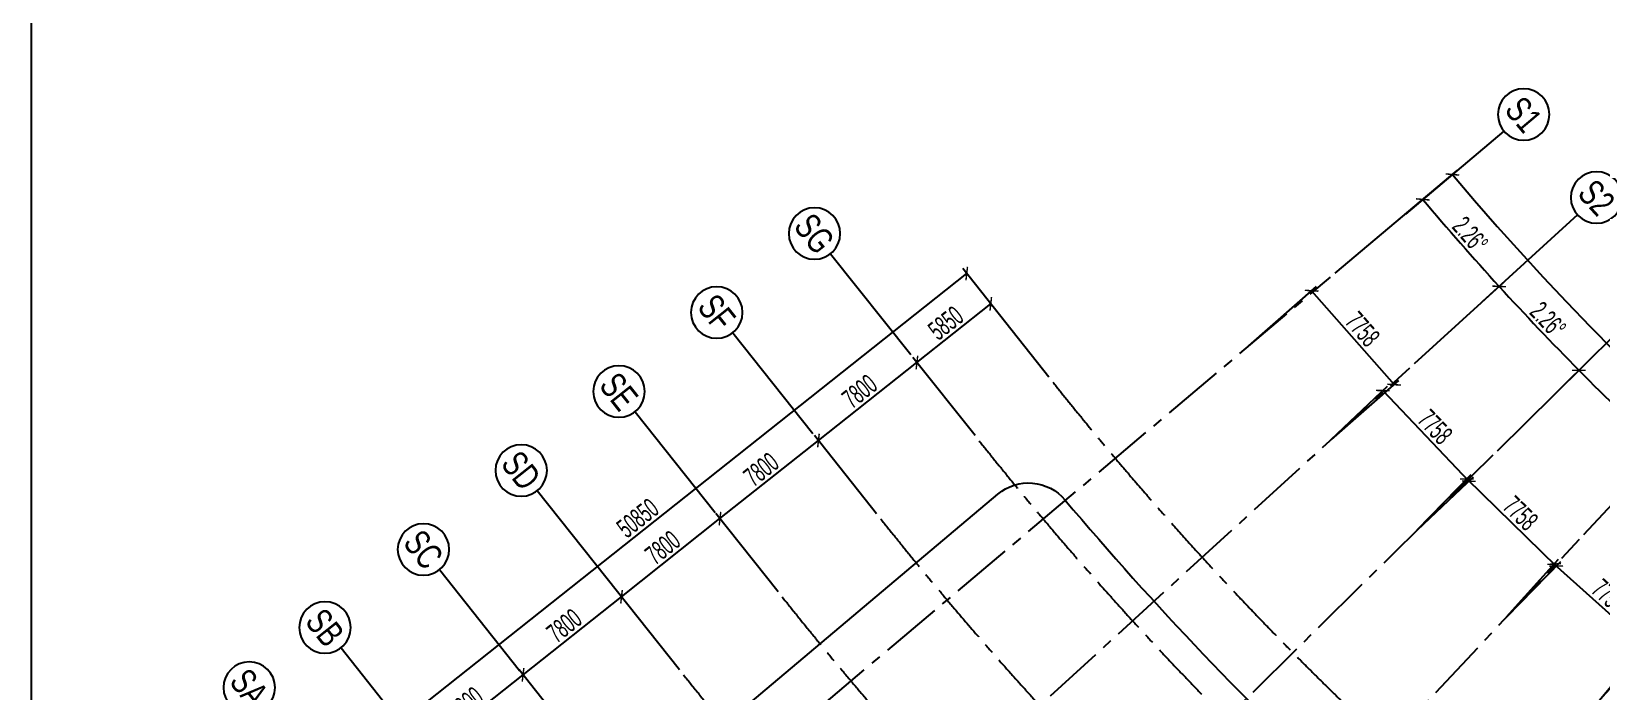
# Model space of a CAD drawing. Extents: x -668578 to 2331563, y -1202445 to 1620273.
# Drawn here: x 1493063 to 1590489, y 142213 to 183210 of the extents above; entities that cross this region are included whole.
import ezdxf
from ezdxf.enums import TextEntityAlignment as Align

# ---------------------------------------------------------------- set-up
doc = ezdxf.new("R2010")
doc.units = 0
doc.linetypes.add('CENTER2', pattern=[28.575, 19.05, -3.175, 3.175, -3.175])
doc.layers.get('0').update_dxf_attribs({"color": 8})
doc.layers.get('Defpoints').update_dxf_attribs({"color": 8})
for name, color, linetype in [('#幕墙线-平面', 8, 'Continuous'), ('#标注', 8, 'Continuous'), ('#轴线', 8, 'CENTER2'), ('C-SHET-SHBD', 8, 'Continuous'), ('dim', 8, 'Continuous')]:
    doc.layers.add(name, color=color, linetype=linetype)
doc.styles.add('JHZX', font='jrs.shx', dxfattribs={"width": 0.6, "bigfont": 'jhz.shx'})
doc.styles.add('XD2008', font='xd-hzs.shx', dxfattribs={"width": 0.7, "bigfont": 'xd-hztxt.shx'})
doc.dimstyles.new('JZBZ-400', dxfattribs={"dimscale": 400, "dimtxt": 3, "dimasz": 1.5, "dimexe": 1, "dimexo": 1, "dimgap": 0.5, "dimtad": 1, "dimdec": 0, "dimdsep": 46, "dimtxsty": 'JHZX', "dimblk1": 'ARCHTICK', "dimblk2": 'ARCHTICK', "dimsah": 1, "dimcen": 0, "dimclrd": 1, "dimclre": 1, "dimclrt": 2, "dimazin": 2, "dimtfac": 1, "dimtdec": 0, "dimtix": 1, "dimtmove": 0, "dimatfit": 3, "dimfxl": 0, "dimtolj": 1, "dimlwd": -1, "dimlwe": -1, "dimarcsym": 0})

# ---------------------------------------------------------------- blocks, each defined once
blk = doc.blocks.new('_ARCHTICK')
at = {"color": 0, "linetype": 'ByBlock', "const_width": 0.15}
blk.add_lwpolyline([(-0.5, -0.5), (0.5, 0.5)], dxfattribs=at)
blk = doc.blocks.new('*D2918')
at = {"layer": '#标注', "ltscale": 300, "transparency": 16777216}
for p, q in [((52517, 44290), (60086, 50671)), ((174425, -21557), (175612, -11729))]:
    blk.add_line(p, q, dxfattribs=at)
blk.add_arc((197092, 166179), 179600, 220.13382, 263.11563, dxfattribs=at)
at = {"layer": 'Defpoints', "color": 0, "ltscale": 300, "transparency": 16777216}
for p in [(197092, 166179), (52212, 44032), (92699, 20035), (174378, -21955)]:
    blk.add_point(p, dxfattribs=at)
at = {"layer": '#标注', "ltscale": 300, "transparency": 16777216, "xscale": 600, "yscale": 600, "zscale": 600}
for p, rotation in [((59781, 50414), 130.1338192809486), ((175564, -12126), 353.1156299250185)]:
    blk.add_blockref('_ARCHTICK', p, dxfattribs=dict(at, rotation=rotation))
at = {"layer": '#标注', "ltscale": 300, "transparency": 16777216, "insert": (112118, 8861), "char_height": 1200, "attachment_point": 5, "rotation": 331.62472, "style": 'JHZX'}
blk.add_mtext('\\A1;42.98°', dxfattribs=at)
blk = doc.blocks.new('*D2919')
at = {"layer": '#标注', "ltscale": 300, "transparency": 16777216}
for p, q in [((52517, 44290), (58251, 49124)), ((57441, 38678), (62980, 43735))]:
    blk.add_line(p, q, dxfattribs=at)
blk.add_arc((197092, 166179), 182000, 220.13382, 222.39602, dxfattribs=at)
at = {"layer": 'Defpoints', "color": 0, "ltscale": 300, "transparency": 16777216}
for p in [(197092, 166179), (59502, 47045), (52212, 44032), (57146, 38409)]:
    blk.add_point(p, dxfattribs=at)
at = {"layer": '#标注', "ltscale": 300, "transparency": 16777216, "xscale": 600, "yscale": 600, "zscale": 600}
for p, rotation in [((57946, 48867), 130.1338192809487), ((62685, 43465), 312.396020020812)]:
    blk.add_blockref('_ARCHTICK', p, dxfattribs=dict(at, rotation=rotation))
at = {"layer": '#标注', "ltscale": 300, "transparency": 16777216, "insert": (60890, 46670), "char_height": 1200, "attachment_point": 5, "rotation": 311.26492, "style": 'JHZX'}
blk.add_mtext('\\A1;2.26°', dxfattribs=at)
blk = doc.blocks.new('*D2920')
at = {"layer": '#标注', "ltscale": 300, "transparency": 16777216}
for p, q in [((57441, 38678), (62980, 43735)), ((62583, 33265), (67918, 38537))]:
    blk.add_line(p, q, dxfattribs=at)
blk.add_arc((197092, 166179), 182000, 222.39602, 224.65822, dxfattribs=at)
at = {"layer": 'Defpoints', "color": 0, "ltscale": 300, "transparency": 16777216}
for p in [(197092, 166179), (64311, 41707), (57146, 38409), (62298, 32984)]:
    blk.add_point(p, dxfattribs=at)
at = {"layer": '#标注', "ltscale": 300, "transparency": 16777216, "xscale": 600, "yscale": 600, "zscale": 600}
for p, rotation in [((62685, 43465), 132.3960200208123), ((67633, 38256), 314.6582207606726)]:
    blk.add_blockref('_ARCHTICK', p, dxfattribs=dict(at, rotation=rotation))
at = {"layer": '#标注', "ltscale": 300, "transparency": 16777216, "insert": (65713, 41387), "char_height": 1200, "attachment_point": 5, "rotation": 313.52712, "style": 'JHZX'}
blk.add_mtext('\\A1;2.26°', dxfattribs=at)
blk = doc.blocks.new('*D2921')
at = {"layer": '#标注', "ltscale": 300, "transparency": 16777216}
for p, q in [((62583, 33265), (67918, 38537)), ((67934, 28059), (73057, 33538))]:
    blk.add_line(p, q, dxfattribs=at)
blk.add_arc((197092, 166179), 182000, 224.65822, 226.92042, dxfattribs=at)
at = {"layer": 'Defpoints', "color": 0, "ltscale": 300, "transparency": 16777216}
for p in [(197092, 166179), (69328, 36563), (62298, 32984), (67661, 27767)]:
    blk.add_point(p, dxfattribs=at)
at = {"layer": '#标注', "ltscale": 300, "transparency": 16777216, "xscale": 600, "yscale": 600, "zscale": 600}
for p, rotation in [((67633, 38256), 134.658220760672), ((72784, 33245), 316.9204201115846)]:
    blk.add_blockref('_ARCHTICK', p, dxfattribs=dict(at, rotation=rotation))
at = {"layer": '#标注', "ltscale": 300, "transparency": 16777216, "insert": (70742, 36299), "char_height": 1200, "attachment_point": 5, "rotation": 315.78932, "style": 'JHZX'}
blk.add_mtext('\\A1;2.26°', dxfattribs=at)
blk = doc.blocks.new('*D2922')
at = {"layer": '#标注', "ltscale": 300, "transparency": 16777216}
for p, q in [((67934, 28059), (73057, 33538)), ((73487, 23069), (78389, 28745))]:
    blk.add_line(p, q, dxfattribs=at)
blk.add_arc((197092, 166179), 182000, 226.92042, 229.18262, dxfattribs=at)
at = {"layer": 'Defpoints', "color": 0, "ltscale": 300, "transparency": 16777216}
for p in [(197092, 166179), (74544, 31621), (67661, 27767), (73225, 22766)]:
    blk.add_point(p, dxfattribs=at)
at = {"layer": '#标注', "ltscale": 300, "transparency": 16777216, "xscale": 600, "yscale": 600, "zscale": 600}
for p, rotation in [((72784, 33245), 136.9204201115843), ((78128, 28442), 319.1826194624979)]:
    blk.add_blockref('_ARCHTICK', p, dxfattribs=dict(at, rotation=rotation))
at = {"layer": '#标注', "ltscale": 300, "transparency": 16777216, "insert": (75967, 31412), "char_height": 1200, "attachment_point": 5, "rotation": 318.05152, "style": 'JHZX'}
blk.add_mtext('\\A1;2.26°', dxfattribs=at)
blk = doc.blocks.new('*D2967')
at = {"layer": '#标注', "ltscale": 300, "transparency": 16777216}
for p, q in [((-10182, 12646), (29648, 44259)), ((34745, 37836), (29399, 44572)), ((-5084, 6223), (-10430, 12960))]:
    blk.add_line(p, q, dxfattribs=at)
at = {"layer": 'Defpoints', "color": 0, "ltscale": 300, "transparency": 16777216}
for p in [(29648, 44259), (34994, 37523), (-4835, 5910)]:
    blk.add_point(p, dxfattribs=at)
at = {"layer": '#标注', "ltscale": 300, "transparency": 16777216, "xscale": 600, "yscale": 600, "zscale": 600}
for p, rotation in [((29648, 44259), 38.4388923763239), ((-10182, 12646), 218.4388923763239)]:
    blk.add_blockref('_ARCHTICK', p, dxfattribs=dict(at, rotation=rotation))
at = {"layer": '#标注', "ltscale": 300, "transparency": 16777216, "insert": (9236, 29079), "char_height": 1200, "attachment_point": 5, "rotation": 38.43889, "style": 'JHZX'}
blk.add_mtext('\\A1;50850', dxfattribs=at)
blk = doc.blocks.new('*D2969')
at = {"layer": '#标注', "ltscale": 300, "transparency": 16777216}
for p, q in [((5725, 14803), (1871, 19659)), ((-3990, 14497), (2119, 19346)), ((-384, 9954), (-4239, 14810))]:
    blk.add_line(p, q, dxfattribs=at)
at = {"layer": 'Defpoints', "color": 0, "ltscale": 300, "transparency": 16777216}
for p in [(2119, 19346), (5974, 14489), (-136, 9640)]:
    blk.add_point(p, dxfattribs=at)
at = {"layer": '#标注', "ltscale": 300, "transparency": 16777216, "xscale": 600, "yscale": 600, "zscale": 600}
for p, rotation in [((2119, 19346), 38.43889237632329), ((-3990, 14497), 218.4388923763233)]:
    blk.add_blockref('_ARCHTICK', p, dxfattribs=dict(at, rotation=rotation))
at = {"layer": '#标注', "ltscale": 300, "transparency": 16777216, "insert": (-1433, 17548), "char_height": 1200, "attachment_point": 5, "rotation": 38.43889, "style": 'JHZX'}
blk.add_mtext('\\A1;7800', dxfattribs=at)
blk = doc.blocks.new('*D2970')
at = {"layer": '#标注', "ltscale": 300, "transparency": 16777216}
for p, q in [((11835, 19652), (7980, 24508)), ((2119, 19346), (8229, 24195)), ((5725, 14803), (1871, 19659))]:
    blk.add_line(p, q, dxfattribs=at)
at = {"layer": 'Defpoints', "color": 0, "ltscale": 300, "transparency": 16777216}
for p in [(8229, 24195), (12083, 19338), (5974, 14489)]:
    blk.add_point(p, dxfattribs=at)
at = {"layer": '#标注', "ltscale": 300, "transparency": 16777216, "xscale": 600, "yscale": 600, "zscale": 600}
for p, rotation in [((8229, 24195), 38.43889237632435), ((2119, 19346), 218.4388923763243)]:
    blk.add_blockref('_ARCHTICK', p, dxfattribs=dict(at, rotation=rotation))
at = {"layer": '#标注', "ltscale": 300, "transparency": 16777216, "insert": (4677, 22397), "char_height": 1200, "attachment_point": 5, "rotation": 38.43889, "style": 'JHZX'}
blk.add_mtext('\\A1;7800', dxfattribs=at)
blk = doc.blocks.new('*D2971')
at = {"layer": '#标注', "ltscale": 300, "transparency": 16777216}
for p, q in [((17944, 24501), (14090, 29357)), ((8229, 24195), (14338, 29044)), ((11835, 19652), (7980, 24508))]:
    blk.add_line(p, q, dxfattribs=at)
at = {"layer": 'Defpoints', "color": 0, "ltscale": 300, "transparency": 16777216}
for p in [(14338, 29044), (18193, 24188), (12083, 19338)]:
    blk.add_point(p, dxfattribs=at)
at = {"layer": '#标注', "ltscale": 300, "transparency": 16777216, "xscale": 600, "yscale": 600, "zscale": 600}
for p, rotation in [((14338, 29044), 38.43889237632325), ((8229, 24195), 218.4388923763233)]:
    blk.add_blockref('_ARCHTICK', p, dxfattribs=dict(at, rotation=rotation))
at = {"layer": '#标注', "ltscale": 300, "transparency": 16777216, "insert": (10786, 27246), "char_height": 1200, "attachment_point": 5, "rotation": 38.43889, "style": 'JHZX'}
blk.add_mtext('\\A1;7800', dxfattribs=at)
blk = doc.blocks.new('*D2972')
at = {"layer": '#标注', "ltscale": 300, "transparency": 16777216}
for p, q in [((24054, 29350), (20199, 34206)), ((14338, 29044), (20448, 33893)), ((17944, 24501), (14090, 29357))]:
    blk.add_line(p, q, dxfattribs=at)
at = {"layer": 'Defpoints', "color": 0, "ltscale": 300, "transparency": 16777216}
for p in [(20448, 33893), (24302, 29037), (18193, 24188)]:
    blk.add_point(p, dxfattribs=at)
at = {"layer": '#标注', "ltscale": 300, "transparency": 16777216, "xscale": 600, "yscale": 600, "zscale": 600}
for p, rotation in [((20448, 33893), 38.43889237632541), ((14338, 29044), 218.4388923763254)]:
    blk.add_blockref('_ARCHTICK', p, dxfattribs=dict(at, rotation=rotation))
at = {"layer": '#标注', "ltscale": 300, "transparency": 16777216, "insert": (16896, 32095), "char_height": 1200, "attachment_point": 5, "rotation": 38.43889, "style": 'JHZX'}
blk.add_mtext('\\A1;7800', dxfattribs=at)
blk = doc.blocks.new('*D2973')
at = {"layer": '#标注', "ltscale": 300, "transparency": 16777216}
for p, q in [((30163, 34199), (26309, 39055)), ((20448, 33893), (26558, 38742)), ((24054, 29350), (20199, 34206))]:
    blk.add_line(p, q, dxfattribs=at)
at = {"layer": 'Defpoints', "color": 0, "ltscale": 300, "transparency": 16777216}
for p in [(26558, 38742), (30412, 33886), (24302, 29037)]:
    blk.add_point(p, dxfattribs=at)
at = {"layer": '#标注', "ltscale": 300, "transparency": 16777216, "xscale": 600, "yscale": 600, "zscale": 600}
for p, rotation in [((26558, 38742), 38.43889237632301), ((20448, 33893), 218.438892376323)]:
    blk.add_blockref('_ARCHTICK', p, dxfattribs=dict(at, rotation=rotation))
at = {"layer": '#标注', "ltscale": 300, "transparency": 16777216, "insert": (23005, 36944), "char_height": 1200, "attachment_point": 5, "rotation": 38.43889, "style": 'JHZX'}
blk.add_mtext('\\A1;7800', dxfattribs=at)
blk = doc.blocks.new('*D2974')
at = {"layer": '#标注', "ltscale": 300, "transparency": 16777216}
for p, q in [((26558, 38742), (31140, 42379)), ((34745, 37836), (30891, 42692)), ((30163, 34199), (26309, 39055))]:
    blk.add_line(p, q, dxfattribs=at)
at = {"layer": 'Defpoints', "color": 0, "ltscale": 300, "transparency": 16777216}
for p in [(31140, 42379), (34994, 37523), (30412, 33886)]:
    blk.add_point(p, dxfattribs=at)
at = {"layer": '#标注', "ltscale": 300, "transparency": 16777216, "xscale": 600, "yscale": 600, "zscale": 600}
for p, rotation in [((31140, 42379), 38.43889237632323), ((26558, 38742), 218.4388923763232)]:
    blk.add_blockref('_ARCHTICK', p, dxfattribs=dict(at, rotation=rotation))
at = {"layer": '#标注', "ltscale": 300, "transparency": 16777216, "insert": (28351, 41187), "char_height": 1200, "attachment_point": 5, "rotation": 38.43889, "style": 'JHZX'}
blk.add_mtext('\\A1;5850', dxfattribs=at)
blk = doc.blocks.new('*U2924')
at = {"linetype": 'ByBlock'}
blk.add_line((0, -20), (0, 0), dxfattribs=at)
blk.add_circle((0, -24), 4, dxfattribs=at)
at = {"color": 253, "linetype": 'ByBlock', "style": 'JHZX', "width": 0.75}
blk.add_attdef('AXES', text='', height=4, dxfattribs=at).set_placement((0, -24), align=Align.MIDDLE_CENTER)
blk = doc.blocks.new('*U2976')
at = {"linetype": 'ByBlock'}
blk.add_line((20, 0), (0, 0), dxfattribs=at)
blk.add_circle((24, 0), 4, dxfattribs=at)
at = {"color": 253, "linetype": 'ByBlock', "style": 'JHZX', "width": 0.75}
blk.add_attdef('AXES', text='', height=4, dxfattribs=at).set_placement((24, 0), align=Align.MIDDLE_CENTER)
blk = doc.blocks.new('*D2994')
at = {"layer": '#标注', "transparency": 16777216}
for p, q in [((-107342, 48700), (-103153, 52375)), ((-103453, 52112), (-98337, 46280)), ((-102225, 42868), (-98036, 46544))]:
    blk.add_line(p, q, dxfattribs=at)
at = {"layer": 'Defpoints', "color": 0, "transparency": 16777216}
for p in [(-107643, 48436), (-98337, 46280), (-102526, 42604)]:
    blk.add_point(p, dxfattribs=at)
at = {"layer": '#标注', "transparency": 16777216, "xscale": 600, "yscale": 600, "zscale": 600}
for p, rotation in [((-103453, 52112), 131.2649217047156), ((-98337, 46280), 311.2649217047155)]:
    blk.add_blockref('_ARCHTICK', p, dxfattribs=dict(at, rotation=rotation))
at = {"layer": '#标注', "transparency": 16777216, "insert": (-100294, 49724), "char_height": 1200, "attachment_point": 5, "rotation": 311.26492, "style": 'JHZX'}
blk.add_mtext('\\A1;7758', dxfattribs=at)
blk = doc.blocks.new('*D2995')
at = {"layer": '#标注', "transparency": 16777216}
for p, q in [((-102236, 42880), (-98754, 46187)), ((-99044, 45912), (-93702, 40287)), ((-96893, 37255), (-93412, 40562))]:
    blk.add_line(p, q, dxfattribs=at)
at = {"layer": 'Defpoints', "color": 0, "transparency": 16777216}
for p in [(-102526, 42604), (-93702, 40287), (-97183, 36980)]:
    blk.add_point(p, dxfattribs=at)
at = {"layer": '#标注', "transparency": 16777216, "xscale": 600, "yscale": 600, "zscale": 600}
for p, rotation in [((-99044, 45912), 133.5271148356073), ((-93702, 40287), 313.5271148356073)]:
    blk.add_blockref('_ARCHTICK', p, dxfattribs=dict(at, rotation=rotation))
at = {"layer": '#标注', "transparency": 16777216, "insert": (-95793, 43650), "char_height": 1200, "attachment_point": 5, "rotation": 313.52711, "style": 'JHZX'}
blk.add_mtext('\\A1;7758', dxfattribs=at)
blk = doc.blocks.new('*D2996')
at = {"layer": '#标注', "transparency": 16777216}
for p, q in [((-96904, 37266), (-93553, 40711)), ((-93832, 40424), (-88272, 35015)), ((-91344, 31857), (-87993, 35301))]:
    blk.add_line(p, q, dxfattribs=at)
at = {"layer": 'Defpoints', "color": 0, "transparency": 16777216}
for p in [(-97183, 36980), (-88272, 35015), (-91623, 31570)]:
    blk.add_point(p, dxfattribs=at)
at = {"layer": '#标注', "transparency": 16777216, "xscale": 600, "yscale": 600, "zscale": 600}
for p, rotation in [((-93832, 40424), 135.7893233166484), ((-88272, 35015), 315.7893233166484)]:
    blk.add_blockref('_ARCHTICK', p, dxfattribs=dict(at, rotation=rotation))
at = {"layer": '#标注', "transparency": 16777216, "insert": (-90494, 38293), "char_height": 1200, "attachment_point": 5, "rotation": 315.78932, "style": 'JHZX'}
blk.add_mtext('\\A1;7758', dxfattribs=at)
blk = doc.blocks.new('*D2997')
at = {"layer": '#标注', "transparency": 16777216}
for p, q in [((-85597, 26692), (-82526, 30393)), ((-82782, 30085), (-76812, 25131)), ((-79627, 21738), (-76556, 25439))]:
    blk.add_line(p, q, dxfattribs=at)
at = {"layer": 'Defpoints', "color": 0, "transparency": 16777216}
for p in [(-85853, 26384), (-76812, 25131), (-79883, 21430)]:
    blk.add_point(p, dxfattribs=at)
at = {"layer": '#标注', "transparency": 16777216, "xscale": 600, "yscale": 600, "zscale": 600}
for p, rotation in [((-82782, 30085), 140.3137249285785), ((-76812, 25131), 320.3137249285784)]:
    blk.add_blockref('_ARCHTICK', p, dxfattribs=dict(at, rotation=rotation))
at = {"layer": '#标注', "transparency": 16777216, "insert": (-79286, 28224), "char_height": 1200, "attachment_point": 5, "rotation": 320.31372, "style": 'JHZX'}
blk.add_mtext('\\A1;7758', dxfattribs=at)
blk = doc.blocks.new('*D2998')
at = {"layer": '#标注', "transparency": 16777216}
for p, q in [((-91355, 31868), (-88145, 35439)), ((-88413, 35142), (-82643, 29956)), ((-85585, 26682), (-82375, 30253))]:
    blk.add_line(p, q, dxfattribs=at)
at = {"layer": 'Defpoints', "color": 0, "transparency": 16777216}
for p in [(-91623, 31570), (-82643, 29956), (-85853, 26384)]:
    blk.add_point(p, dxfattribs=at)
at = {"layer": '#标注', "transparency": 16777216, "xscale": 600, "yscale": 600, "zscale": 600}
for p, rotation in [((-88413, 35142), 138.0515317976874), ((-82643, 29956), 318.0515317976873)]:
    blk.add_blockref('_ARCHTICK', p, dxfattribs=dict(at, rotation=rotation))
at = {"layer": '#标注', "transparency": 16777216, "insert": (-84993, 33144), "char_height": 1200, "attachment_point": 5, "rotation": 318.05153, "style": 'JHZX'}
blk.add_mtext('\\A1;7758', dxfattribs=at)
blk = doc.blocks.new('A3文本框')
at = {"layer": 'Defpoints', "ltscale": 500}
blk.add_lwpolyline([(10, -10), (-420, -10), (-420, 297), (10, 297)], close=True, dxfattribs=at)
at = {"layer": 'C-SHET-SHBD', "style": 'XD2008', "width": 0.7}
for tag, height, p in [('子项名称', 4.5, (-37.49, 35.41)), ('图名', 4.5, (-37.49, 24.27)), ('比例', 3, (-56.3, 8.25)), ('MQJD-01', 3, (-13.24, 2.27))]:
    blk.add_attdef(tag, text='', height=height, dxfattribs=at).set_placement(p, align=Align.CENTER)
blk = doc.blocks.new('A$Caccc0cd0')
at = {"layer": '#标注'}
for p1, p2, distance, picture, middle in [((-107642.8, 48435.8), (-102526.1, 42604.4), 5573.4, '*D2994', (-100293.8, 49723.6)), ((-102526.1, 42604.4), (-97183.3, 36979.6), 4802.1, '*D2995', (-95792.9, 43650.1)), ((-97183.3, 36979.6), (-91622.6, 31570), 4805.8, '*D2996', (-90494, 38292.9)), ((-91622.6, 31570), (-85852.7, 26384.2), 4802.1, '*D2998', (-84992.9, 33143.6)), ((-85852.7, 26384.2), (-79882.6, 21430.1), 4809.1, '*D2997', (-79285.8, 28223.6))]:
    dim = blk.add_aligned_dim(p1=p1, p2=p2, distance=distance, dimstyle='JZBZ-400', override={"dimclrd": 256, "dimclre": 256, "dimclrt": 256}, dxfattribs=at)
    dim.commit()
    dim.dimension.update_dxf_attribs({"geometry": picture, "text_midpoint": middle})
blk = doc.blocks.new('DSGDFG')
at = {"layer": '#轴线', "ltscale": 200}
for p, q in [((-1467, -1223.5), (52211.6, 44032.2)), ((5300.7, -8926), (57146, 38408.6)), ((62298.5, 32984.1), (12368.2, -16353.9)), ((19724.4, -23495.6), (67661.1, 27767.3))]:
    blk.add_line(p, q, dxfattribs=at)
for radius in [206950, 212800, 220600, 228400, 236200]:
    blk.add_arc((197092.2, 166179.2), radius, 218.438892, 265.140584, dxfattribs=at)
at = {"layer": '#标注', "linetype": 'ByBlock'}
ref = blk.add_blockref('*U2924', (56862.6, 47953.4), dxfattribs=dict(at, xscale=-400, yscale=400, rotation=130.1338096688258))
ref.add_attrib('AXES', 'S1', dxfattribs={"layer": '0', "color": 253, "linetype": 'ByBlock', "height": 1600, "rotation": 310.13381, "style": 'JHZX', "width": 0.75}).set_placement((64202.2, 54141.3), align=Align.MIDDLE_CENTER)
ref = blk.add_blockref('*U2924', (61638.3, 42510.6), dxfattribs=dict(at, xscale=-400, yscale=400, rotation=132.39589159885))
ref.add_attrib('AXES', 'S2', dxfattribs={"layer": '0', "color": 253, "linetype": 'ByBlock', "height": 1600, "rotation": 312.395892, "style": 'JHZX', "width": 0.75}).set_placement((68727.9, 48983.4), align=Align.MIDDLE_CENTER)
at = {"layer": '#标注'}
ref = blk.add_blockref('*U2976', (26170.9, 39227.1), dxfattribs=dict(at, xscale=-400, yscale=400, rotation=308.4388857012392))
ref.add_attrib('AXES', 'SG', dxfattribs={"layer": '0', "color": 253, "linetype": 'ByBlock', "height": 1600, "rotation": 308.438886, "style": 'JHZX', "width": 0.75}).set_placement((20202.8, 46746.6), align=Align.MIDDLE_CENTER)
at = {"layer": '#标注', "linetype": 'ByBlock'}
ref = blk.add_blockref('*U2924', (66625.1, 37260.5), dxfattribs=dict(at, xscale=-399.9999999999999, yscale=399.9999999999999, rotation=134.6579735288742))
ref.add_attrib('AXES', 'S3', dxfattribs={"layer": '0', "color": 253, "linetype": 'ByBlock', "height": 1600, "rotation": 314.657974, "style": 'JHZX', "width": 0.75}).set_placement((73453.7, 44008.1), align=Align.MIDDLE_CENTER)
at = {"layer": '#标注'}
ref = blk.add_blockref('*U2976', (20105, 34323.6), dxfattribs=dict(at, xscale=-400, yscale=400, rotation=308.4388857012392))
ref.add_attrib('AXES', 'SF', dxfattribs={"layer": '0', "color": 253, "linetype": 'ByBlock', "height": 1600, "rotation": 308.438886, "style": 'JHZX', "width": 0.75}).set_placement((14136.9, 41843), align=Align.MIDDLE_CENTER)
at = {"layer": '#标注', "ltscale": 300}
blk.add_blockref('A$Caccc0cd0', (154502.6, -8915.6), dxfattribs=at)
at = {"layer": '#标注'}
ref = blk.add_blockref('*U2976', (14039.2, 29420), dxfattribs=dict(at, xscale=-400, yscale=400, rotation=308.4388857012392))
ref.add_attrib('AXES', 'SE', dxfattribs={"layer": '0', "color": 253, "linetype": 'ByBlock', "height": 1600, "rotation": 308.438886, "style": 'JHZX', "width": 0.75}).set_placement((8071.1, 36939.4), align=Align.MIDDLE_CENTER)
ref = blk.add_blockref('*U2976', (7973.3, 24516.4), dxfattribs=dict(at, xscale=-400, yscale=400, rotation=308.4388857012392))
ref.add_attrib('AXES', 'SD', dxfattribs={"layer": '0', "color": 253, "linetype": 'ByBlock', "height": 1600, "rotation": 308.438886, "style": 'JHZX', "width": 0.75}).set_placement((2005.2, 32035.8), align=Align.MIDDLE_CENTER)
ref = blk.add_blockref('*U2976', (1907.4, 19612.8), dxfattribs=dict(at, xscale=-400, yscale=400, rotation=308.4388857012392))
ref.add_attrib('AXES', 'SC', dxfattribs={"layer": '0', "color": 253, "linetype": 'ByBlock', "height": 1600, "rotation": 308.438886, "style": 'JHZX', "width": 0.75}).set_placement((-4060.7, 27132.2), align=Align.MIDDLE_CENTER)
ref = blk.add_blockref('*U2976', (-4202.1, 14763.7), dxfattribs=dict(at, xscale=-400, yscale=400, rotation=308.4388857012392))
ref.add_attrib('AXES', 'SB', dxfattribs={"layer": '0', "color": 253, "linetype": 'ByBlock', "height": 1600, "rotation": 308.438886, "style": 'JHZX', "width": 0.75}).set_placement((-10170.2, 22283.1), align=Align.MIDDLE_CENTER)
ref = blk.add_blockref('*U2976', (-8901.7, 11033.6), dxfattribs=dict(at, xscale=-400, yscale=400, rotation=308.4388857012392))
ref.add_attrib('AXES', 'SA', dxfattribs={"layer": '0', "color": 253, "linetype": 'ByBlock', "height": 1600, "rotation": 308.438886, "style": 'JHZX', "width": 0.75}).set_placement((-14869.8, 18553), align=Align.MIDDLE_CENTER)
at = {"layer": '#标注', "ltscale": 300}
for base, p1, p2, picture, middle in [((92698.6, 20034.9), (52211.6, 44032.2), (174377.5, -21954.5), '*D2918', (112118.4, 8861.3)), ((59501.6, 47045.4), (52211.6, 44032.2), (57146, 38408.6), '*D2919', (60889.9, 46670.3)), ((64311.4, 41707.2), (57146, 38408.6), (62298.5, 32984.1), '*D2920', (65713.4, 41387.1)), ((69328.1, 36563), (62298.5, 32984.1), (67661.1, 27767.3), '*D2921', (70741.6, 36298.5)), ((74543.9, 31620.9), (67661.1, 27767.3), (73225.4, 22766.2), '*D2922', (75966.8, 31412.4))]:
    dim = blk.add_angular_dim_3p(base=base, center=(197092.1, 166179.2), p1=p1, p2=p2, dimstyle='JZBZ-400', override={"dimclrd": 256, "dimclre": 256, "dimclrt": 256}, dxfattribs=at)
    dim.commit()
    dim.dimension.update_dxf_attribs({"geometry": picture, "text_midpoint": middle})
for p1, p2, distance, picture, middle in [((-4835.3, 5910.2), (34994.1, 37522.6), 8600, '*D2967', (9235.6, 29079.1)), ((30411.9, 33885.8), (34994.1, 37522.6), 6200, '*D2974', (28351.3, 41187.1)), ((24302.4, 29036.7), (30411.9, 33885.8), 6200, '*D2973', (23005.4, 36944.1)), ((18192.9, 24187.6), (24302.4, 29036.7), 6200, '*D2972', (16895.9, 32095)), ((12083.4, 19338.5), (18192.9, 24187.6), 6200, '*D2971', (10786.4, 27245.9)), ((5973.9, 14489.4), (12083.4, 19338.5), 6200, '*D2970', (4676.9, 22396.8)), ((-135.6, 9640.3), (5973.9, 14489.4), 6200, '*D2969', (-1432.6, 17547.7))]:
    dim = blk.add_aligned_dim(p1=p1, p2=p2, distance=distance, dimstyle='JZBZ-400', override={"dimclrd": 256, "dimclre": 256, "dimclrt": 256}, dxfattribs=at)
    dim.commit()
    dim.dimension.update_dxf_attribs({"geometry": picture, "text_midpoint": middle})

msp = doc.modelspace()

# ---------------------------------------------------------------- linework, layer by layer
at = {"layer": '#幕墙线-平面', "ltscale": 300}
msp.add_lwpolyline([(1687060.3, 33563.6, -0.1896725), (1520685.2, 123807.9, -0.4137557), (1520999.7, 127468.5), (1553033.8, 154476, -0.414282), (1557191.1, 154121.6, 0.061017), (1594778.3, 119198.1), (1594097.5, 118271.1, 0.0361991), (1620179.7, 102119.3), (1620706.2, 103141.8, 0.0403952), (1652038.8, 89843.2), (1656186.8, 102467.8, -0.5101788), (1670192.6, 137674.7), (1670839.7, 135465.8, -0.2343262), (1689159.6, 131449.1), (1689349.5, 131681.4, -0.0114876), (1690102, 131048.2), (1691484, 132495.9, -0.2517944), (1699116.9, 111688.9), (1689958.2, 35832.6, -0.4147748), (1687060.4, 33563.6, 0.4147748)], format="xyb", dxfattribs=at)

# ---------------------------------------------------------------- block references
at = {"layer": '#标注'}
msp.add_blockref('DSGDFG', (1521448.9, 123910), dxfattribs=at)
at = {"layer": 'dim', "color": 0, "xscale": 650, "yscale": 650, "zscale": 650}
msp.add_blockref('A3文本框', (1766062.7, 6142.5), dxfattribs=at)

doc.saveas('drawing.dxf')
